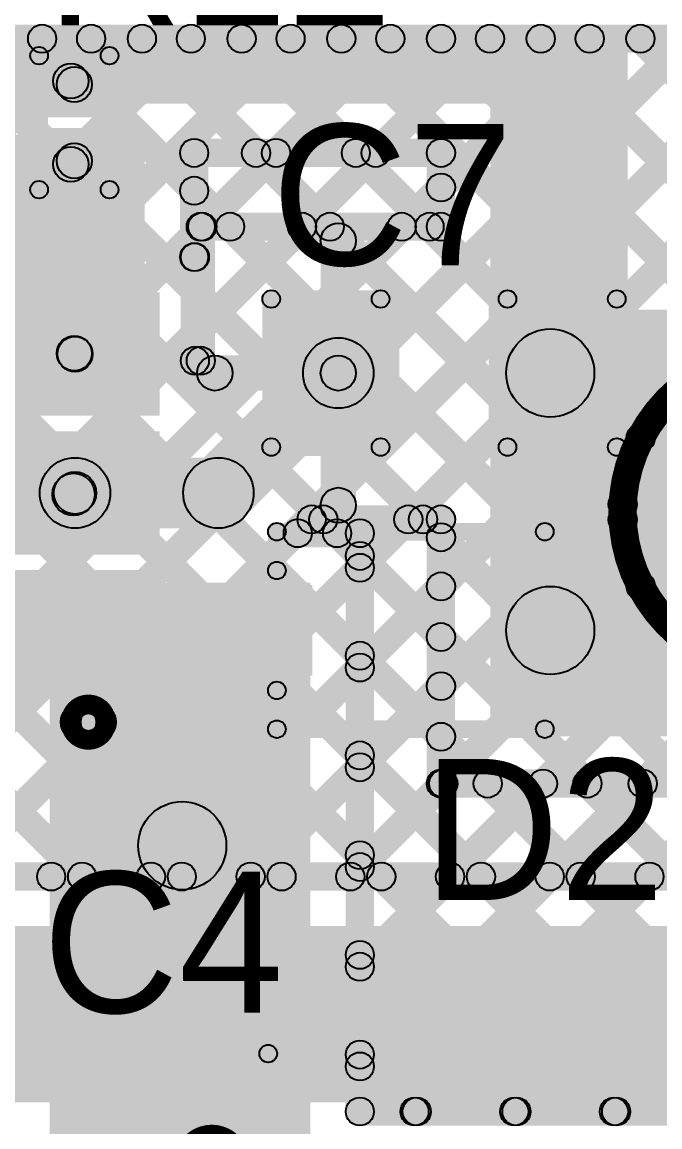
# Model space of a CAD drawing. Header units: millimetres. Extents: x 0.01 to 3.4, y 0.01 to 2.05.
# Drawn here: x 2.2372 to 2.4181, y 1.2826 to 1.5959 of the extents above; entities that cross this region are included whole.
import ezdxf

# ---------------------------------------------------------------- set-up
doc = ezdxf.new("R2010")
doc.units = ezdxf.units.MM
doc.header["$MEASUREMENT"] = 0
for name, color, linetype in [('BottomLayer', 5, 'Continuous'), ('TopLayer', 1, 'Continuous'), ('TopOverlay', 2, 'Continuous'), ('TopPaste', 8, 'Continuous'), ('TopSolder', 216, 'Continuous')]:
    doc.layers.add(name, color=color, linetype=linetype)

# ---------------------------------------------------------------- blocks, each defined once
blk = doc.blocks.new('SOT23_5_15')
at = {"layer": 'TopLayer'}
for points in [[(-0.02921, 0.05287), (-0.02921, 0.02587), (-0.06921, 0.02587), (-0.06921, 0.05287)], [(0.06921, 0.05287), (0.06921, 0.02587), (0.02921, 0.02587), (0.02921, 0.05287)], [(-0.02921, 0.0135), (-0.02921, -0.0135), (-0.06921, -0.0135), (-0.06921, 0.0135)], [(-0.02921, -0.02587), (-0.02921, -0.05287), (-0.06921, -0.05287), (-0.06921, -0.02587)], [(0.06921, -0.02587), (0.06921, -0.05287), (0.02921, -0.05287), (0.02921, -0.02587)]]:
    blk.add_hatch(color=1, dxfattribs=at).paths.add_polyline_path(points)
at = {"layer": 'TopOverlay'}
h = blk.add_hatch(color=2, dxfattribs=at)
edge = h.paths.add_edge_path()
edge.add_arc((-0.05581, 0.065), 0.005, 0, 360)
h = blk.add_hatch(color=2, dxfattribs=at)
edge = h.paths.add_edge_path()
edge.add_arc((-0.05019, 0.065), 0.005, 0, 360)
h = blk.add_hatch(color=2, dxfattribs=at)
edge = h.paths.add_edge_path()
edge.add_arc((-0.02756, 0.06102), 0.0025, 0, 360)
for points in [[(0.03346, 0.06352), (0.03346, 0.05852), (-0.02756, 0.05852), (-0.02756, 0.06352)], [(0.03329, 0.01437), (0.03829, 0.01437), (0.03829, -0.01319), (0.03329, -0.01319)], [(0.03246, -0.05752), (0.03246, -0.06252), (-0.02856, -0.06252), (-0.02856, -0.05752)]]:
    blk.add_hatch(color=2, dxfattribs=at).paths.add_polyline_path(points)
h = blk.add_hatch(color=2, dxfattribs=at)
edge = h.paths.add_edge_path()
edge.add_arc((0.03346, 0.06102), 0.0025, 0, 360)
h = blk.add_hatch(color=2, dxfattribs=at)
edge = h.paths.add_edge_path()
edge.add_arc((0.03579, 0.01437), 0.0025, 0, 360)
h = blk.add_hatch(color=2, dxfattribs=at)
edge = h.paths.add_edge_path()
edge.add_arc((0.03579, -0.01319), 0.0025, 0, 360)
h = blk.add_hatch(color=2, dxfattribs=at)
edge = h.paths.add_edge_path()
edge.add_arc((-0.02856, -0.06002), 0.0025, 0, 360)
h = blk.add_hatch(color=2, dxfattribs=at)
edge = h.paths.add_edge_path()
edge.add_arc((0.03246, -0.06002), 0.0025, 0, 360)
at = {"layer": 'TopPaste'}
for points in [[(-0.02921, 0.05287), (-0.02921, 0.02587), (-0.06921, 0.02587), (-0.06921, 0.05287)], [(0.06921, 0.05287), (0.06921, 0.02587), (0.02921, 0.02587), (0.02921, 0.05287)], [(-0.02921, 0.0135), (-0.02921, -0.0135), (-0.06921, -0.0135), (-0.06921, 0.0135)], [(-0.02921, -0.02587), (-0.02921, -0.05287), (-0.06921, -0.05287), (-0.06921, -0.02587)], [(0.06921, -0.02587), (0.06921, -0.05287), (0.02921, -0.05287), (0.02921, -0.02587)]]:
    blk.add_hatch(color=8, dxfattribs=at).paths.add_polyline_path(points)
at = {"layer": 'TopSolder'}
for points in [[(-0.02521, 0.05687), (-0.02521, 0.02187), (-0.07321, 0.02187), (-0.07321, 0.05687)], [(0.07321, 0.05687), (0.07321, 0.02187), (0.02521, 0.02187), (0.02521, 0.05687)], [(-0.02521, 0.0175), (-0.02521, -0.0175), (-0.07321, -0.0175), (-0.07321, 0.0175)], [(-0.02521, -0.02187), (-0.02521, -0.05687), (-0.07321, -0.05687), (-0.07321, -0.02187)], [(0.07321, -0.02187), (0.07321, -0.05687), (0.02521, -0.05687), (0.02521, -0.02187)]]:
    blk.add_hatch(color=216, dxfattribs=at).paths.add_polyline_path(points)
at = {"layer": 'TopOverlay', "const_width": 0.01}
blk.add_lwpolyline([(-0.05019, 0.065, 1), (-0.05581, 0.065, 1)], format="xyb", close=True, dxfattribs=at)
at = {"layer": 'TopOverlay'}
for centre, radius in [((-0.05581, 0.065), 0.005), ((-0.05019, 0.065), 0.005), ((-0.02756, 0.06102), 0.0025), ((0.03346, 0.06102), 0.0025), ((0.03579, 0.01437), 0.0025), ((0.03579, -0.01319), 0.0025), ((-0.02856, -0.06002), 0.0025), ((0.03246, -0.06002), 0.0025)]:
    blk.add_circle(centre, radius, dxfattribs=at)
blk = doc.blocks.new('R___0201_23')
at = {"layer": 'TopLayer'}
for points in [[(-0.01614, 0.00728), (-0.00551, 0.00728), (-0.00551, -0.00728), (-0.01614, -0.00728)], [(0.00551, 0.00728), (0.01614, 0.00728), (0.01614, -0.00728), (0.00551, -0.00728)]]:
    blk.add_hatch(color=1, dxfattribs=at).paths.add_polyline_path(points)
at = {"layer": 'TopOverlay'}
h = blk.add_hatch(color=2, dxfattribs=at)
edge = h.paths.add_edge_path()
edge.add_arc((-0.019, 0.01), 0.0025, 0, 360)
h = blk.add_hatch(color=2, dxfattribs=at)
edge = h.paths.add_edge_path()
edge.add_arc((-0.019, 0.01), 0.0025, 0, 360)
for points in [[(-0.0215, 0.01), (-0.0165, 0.01), (-0.0165, -0.01), (-0.0215, -0.01)], [(-0.019, 0.0075), (-0.019, 0.0125), (0.019, 0.0125), (0.019, 0.0075)], [(0.0165, 0.01), (0.0215, 0.01), (0.0215, -0.01), (0.0165, -0.01)], [(-0.019, -0.0125), (-0.019, -0.0075), (0.019, -0.0075), (0.019, -0.0125)]]:
    blk.add_hatch(color=2, dxfattribs=at).paths.add_polyline_path(points)
h = blk.add_hatch(color=2, dxfattribs=at)
edge = h.paths.add_edge_path()
edge.add_arc((0.019, 0.01), 0.0025, 0, 360)
h = blk.add_hatch(color=2, dxfattribs=at)
edge = h.paths.add_edge_path()
edge.add_arc((0.019, 0.01), 0.0025, 0, 360)
h = blk.add_hatch(color=2, dxfattribs=at)
edge = h.paths.add_edge_path()
edge.add_arc((-0.019, -0.01), 0.0025, 0, 360)
h = blk.add_hatch(color=2, dxfattribs=at)
edge = h.paths.add_edge_path()
edge.add_arc((-0.019, -0.01), 0.0025, 0, 360)
h = blk.add_hatch(color=2, dxfattribs=at)
edge = h.paths.add_edge_path()
edge.add_arc((0.019, -0.01), 0.0025, 0, 360)
h = blk.add_hatch(color=2, dxfattribs=at)
edge = h.paths.add_edge_path()
edge.add_arc((0.019, -0.01), 0.0025, 0, 360)
at = {"layer": 'TopPaste'}
for points in [[(-0.01614, 0.00728), (-0.00551, 0.00728), (-0.00551, -0.00728), (-0.01614, -0.00728)], [(0.00551, 0.00728), (0.01614, 0.00728), (0.01614, -0.00728), (0.00551, -0.00728)]]:
    blk.add_hatch(color=8, dxfattribs=at).paths.add_polyline_path(points)
at = {"layer": 'TopSolder'}
for points in [[(-0.02014, 0.01128), (-0.00151, 0.01128), (-0.00151, -0.01128), (-0.02014, -0.01128)], [(0.00151, 0.01128), (0.02014, 0.01128), (0.02014, -0.01128), (0.00151, -0.01128)]]:
    blk.add_hatch(color=216, dxfattribs=at).paths.add_polyline_path(points)
at = {"layer": 'TopOverlay'}
for centre in [(-0.019, 0.01), (-0.019, 0.01), (0.019, 0.01), (0.019, 0.01), (-0.019, -0.01), (-0.019, -0.01), (0.019, -0.01), (0.019, -0.01)]:
    blk.add_circle(centre, 0.0025, dxfattribs=at)
blk = doc.blocks.new('SPM5012T_100M_LR_27')
at = {"layer": 'TopLayer'}
for points in [[(-0.11417, 0.05512), (-0.05906, 0.05512), (-0.05906, -0.05512), (-0.11417, -0.05512)], [(0.05906, 0.05512), (0.11417, 0.05512), (0.11417, -0.05512), (0.05906, -0.05512)]]:
    blk.add_hatch(color=1, dxfattribs=at).paths.add_polyline_path(points)
at = {"layer": 'TopOverlay'}
h = blk.add_hatch(color=2, dxfattribs=at)
edge = h.paths.add_edge_path()
edge.add_arc((-0.108, 0.102), 0.0025, 0, 360)
h = blk.add_hatch(color=2, dxfattribs=at)
edge = h.paths.add_edge_path()
edge.add_arc((-0.108, 0.102), 0.0025, 0, 360)
for points in [[(0.108, 0.1045), (0.108, 0.0995), (-0.108, 0.0995), (-0.108, 0.1045)], [(-0.1105, 0.102), (-0.1055, 0.102), (-0.1055, 0.066), (-0.1105, 0.066)], [(0.1055, 0.102), (0.1105, 0.102), (0.1105, 0.066), (0.1055, 0.066)], [(-0.1105, -0.065), (-0.1055, -0.065), (-0.1055, -0.102), (-0.1105, -0.102)], [(0.1055, -0.065), (0.1105, -0.065), (0.1105, -0.102), (0.1055, -0.102)], [(0.108, -0.0995), (0.108, -0.1045), (-0.108, -0.1045), (-0.108, -0.0995)]]:
    blk.add_hatch(color=2, dxfattribs=at).paths.add_polyline_path(points)
h = blk.add_hatch(color=2, dxfattribs=at)
edge = h.paths.add_edge_path()
edge.add_arc((0.108, 0.102), 0.0025, 0, 360)
h = blk.add_hatch(color=2, dxfattribs=at)
edge = h.paths.add_edge_path()
edge.add_arc((0.108, 0.102), 0.0025, 0, 360)
h = blk.add_hatch(color=2, dxfattribs=at)
edge = h.paths.add_edge_path()
edge.add_arc((-0.108, 0.066), 0.0025, 0, 360)
h = blk.add_hatch(color=2, dxfattribs=at)
edge = h.paths.add_edge_path()
edge.add_arc((0.108, 0.066), 0.0025, 0, 360)
h = blk.add_hatch(color=2, dxfattribs=at)
edge = h.paths.add_edge_path()
edge.add_arc((-0.108, -0.065), 0.0025, 0, 360)
h = blk.add_hatch(color=2, dxfattribs=at)
edge = h.paths.add_edge_path()
edge.add_arc((0.108, -0.065), 0.0025, 0, 360)
h = blk.add_hatch(color=2, dxfattribs=at)
edge = h.paths.add_edge_path()
edge.add_arc((-0.09783, -0.071), 0.005, 0, 360)
h = blk.add_hatch(color=2, dxfattribs=at)
edge = h.paths.add_edge_path()
edge.add_arc((-0.08617, -0.071), 0.005, 0, 360)
h = blk.add_hatch(color=2, dxfattribs=at)
edge = h.paths.add_edge_path()
edge.add_arc((-0.108, -0.102), 0.0025, 0, 360)
h = blk.add_hatch(color=2, dxfattribs=at)
edge = h.paths.add_edge_path()
edge.add_arc((-0.108, -0.102), 0.0025, 0, 360)
h = blk.add_hatch(color=2, dxfattribs=at)
edge = h.paths.add_edge_path()
edge.add_arc((0.108, -0.102), 0.0025, 0, 360)
h = blk.add_hatch(color=2, dxfattribs=at)
edge = h.paths.add_edge_path()
edge.add_arc((0.108, -0.102), 0.0025, 0, 360)
at = {"layer": 'TopPaste'}
for points in [[(-0.11417, 0.05512), (-0.05906, 0.05512), (-0.05906, -0.05512), (-0.11417, -0.05512)], [(0.05906, 0.05512), (0.11417, 0.05512), (0.11417, -0.05512), (0.05906, -0.05512)]]:
    blk.add_hatch(color=8, dxfattribs=at).paths.add_polyline_path(points)
at = {"layer": 'TopSolder'}
for points in [[(-0.11817, 0.05912), (-0.05506, 0.05912), (-0.05506, -0.05912), (-0.11817, -0.05912)], [(0.05506, 0.05912), (0.11817, 0.05912), (0.11817, -0.05912), (0.05506, -0.05912)]]:
    blk.add_hatch(color=216, dxfattribs=at).paths.add_polyline_path(points)
at = {"layer": 'TopOverlay', "const_width": 0.01}
blk.add_lwpolyline([(-0.08617, -0.071, 1), (-0.09783, -0.071, 1)], format="xyb", close=True, dxfattribs=at)
at = {"layer": 'TopOverlay'}
for centre, radius in [((-0.108, 0.102), 0.0025), ((-0.108, 0.102), 0.0025), ((0.108, 0.102), 0.0025), ((0.108, 0.102), 0.0025), ((-0.108, 0.066), 0.0025), ((0.108, 0.066), 0.0025), ((-0.108, -0.065), 0.0025), ((0.108, -0.065), 0.0025), ((-0.09783, -0.071), 0.005), ((-0.08617, -0.071), 0.005), ((-0.108, -0.102), 0.0025), ((-0.108, -0.102), 0.0025), ((0.108, -0.102), 0.0025), ((0.108, -0.102), 0.0025)]:
    blk.add_circle(centre, radius, dxfattribs=at)
blk = doc.blocks.new('SDM2U20SD3_7_29')
at = {"layer": 'TopLayer'}
for points in [[(-0.02992, -0.00886), (-0.05315, -0.00886), (-0.05315, 0.00886), (-0.02992, 0.00886)], [(0.05315, -0.00886), (0.02992, -0.00886), (0.02992, 0.00886), (0.05315, 0.00886)]]:
    blk.add_hatch(color=1, dxfattribs=at).paths.add_polyline_path(points)
at = {"layer": 'TopOverlay'}
h = blk.add_hatch(color=2, dxfattribs=at)
edge = h.paths.add_edge_path()
edge.add_arc((-0.036, 0.028), 0.0025, 0, 360)
h = blk.add_hatch(color=2, dxfattribs=at)
edge = h.paths.add_edge_path()
edge.add_arc((-0.036, 0.028), 0.0025, 0, 360)
for points in [[(-0.036, 0.0255), (-0.036, 0.0305), (0.04, 0.0305), (0.04, 0.0255)], [(0.03998, 0.012), (0.07998, 0.012), (0.07998, 0.03), (0.03998, 0.03)], [(-0.0335, 0.017), (-0.0385, 0.017), (-0.0385, 0.028), (-0.0335, 0.028)], [(0.05598, -0.013), (0.07998, -0.013), (0.07998, 0.013), (0.05598, 0.013)], [(0.03998, -0.03), (0.07998, -0.03), (0.07998, -0.012), (0.03998, -0.012)], [(-0.0335, -0.028), (-0.0385, -0.028), (-0.0385, -0.017), (-0.0335, -0.017)], [(-0.036, -0.0305), (-0.036, -0.0255), (0.04, -0.0255), (0.04, -0.0305)]]:
    blk.add_hatch(color=2, dxfattribs=at).paths.add_polyline_path(points)
h = blk.add_hatch(color=2, dxfattribs=at)
edge = h.paths.add_edge_path()
edge.add_arc((0.04, 0.028), 0.0025, 0, 360)
h = blk.add_hatch(color=2, dxfattribs=at)
edge = h.paths.add_edge_path()
edge.add_arc((-0.036, 0.017), 0.0025, 0, 360)
h = blk.add_hatch(color=2, dxfattribs=at)
edge = h.paths.add_edge_path()
edge.add_arc((-0.036, -0.017), 0.0025, 0, 360)
h = blk.add_hatch(color=2, dxfattribs=at)
edge = h.paths.add_edge_path()
edge.add_arc((-0.036, -0.028), 0.0025, 0, 360)
h = blk.add_hatch(color=2, dxfattribs=at)
edge = h.paths.add_edge_path()
edge.add_arc((-0.036, -0.028), 0.0025, 0, 360)
h = blk.add_hatch(color=2, dxfattribs=at)
edge = h.paths.add_edge_path()
edge.add_arc((0.04, -0.028), 0.0025, 0, 360)
at = {"layer": 'TopPaste'}
for points in [[(-0.02992, -0.00886), (-0.05315, -0.00886), (-0.05315, 0.00886), (-0.02992, 0.00886)], [(0.05315, -0.00886), (0.02992, -0.00886), (0.02992, 0.00886), (0.05315, 0.00886)]]:
    blk.add_hatch(color=8, dxfattribs=at).paths.add_polyline_path(points)
at = {"layer": 'TopSolder'}
for points in [[(-0.02592, -0.01286), (-0.05715, -0.01286), (-0.05715, 0.01286), (-0.02592, 0.01286)], [(0.05715, -0.01286), (0.02592, -0.01286), (0.02592, 0.01286), (0.05715, 0.01286)]]:
    blk.add_hatch(color=216, dxfattribs=at).paths.add_polyline_path(points)
at = {"layer": 'TopOverlay'}
for centre in [(-0.036, 0.028), (-0.036, 0.028), (0.04, 0.028), (-0.036, 0.017), (-0.036, -0.017), (-0.036, -0.028), (-0.036, -0.028), (0.04, -0.028)]:
    blk.add_circle(centre, 0.0025, dxfattribs=at)
blk = doc.blocks.new('C__0603_32')
at = {"layer": 'TopLayer'}
for points in [[(-0.015, 0.0175), (-0.015, -0.0175), (-0.045, -0.0175), (-0.045, 0.0175)], [(0.045, 0.0175), (0.045, -0.0175), (0.015, -0.0175), (0.015, 0.0175)]]:
    blk.add_hatch(color=1, dxfattribs=at).paths.add_polyline_path(points)
at = {"layer": 'TopOverlay'}
h = blk.add_hatch(color=2, dxfattribs=at)
edge = h.paths.add_edge_path()
edge.add_arc((-0.049, 0.021), 0.0025, 0, 360)
h = blk.add_hatch(color=2, dxfattribs=at)
edge = h.paths.add_edge_path()
edge.add_arc((-0.049, 0.021), 0.0025, 0, 360)
for points in [[(-0.018, 0.0235), (-0.018, 0.0185), (-0.049, 0.0185), (-0.049, 0.0235)], [(0.049, 0.0235), (0.049, 0.0185), (0.018, 0.0185), (0.018, 0.0235)], [(-0.0515, 0.021), (-0.0465, 0.021), (-0.0465, -0.021), (-0.0515, -0.021)], [(0.0465, 0.021), (0.0515, 0.021), (0.0515, -0.021), (0.0465, -0.021)], [(-0.018, -0.0185), (-0.018, -0.0235), (-0.049, -0.0235), (-0.049, -0.0185)], [(0.049, -0.0185), (0.049, -0.0235), (0.018, -0.0235), (0.018, -0.0185)]]:
    blk.add_hatch(color=2, dxfattribs=at).paths.add_polyline_path(points)
h = blk.add_hatch(color=2, dxfattribs=at)
edge = h.paths.add_edge_path()
edge.add_arc((-0.018, 0.021), 0.0025, 0, 360)
h = blk.add_hatch(color=2, dxfattribs=at)
edge = h.paths.add_edge_path()
edge.add_arc((0.018, 0.021), 0.0025, 0, 360)
h = blk.add_hatch(color=2, dxfattribs=at)
edge = h.paths.add_edge_path()
edge.add_arc((0.049, 0.021), 0.0025, 0, 360)
h = blk.add_hatch(color=2, dxfattribs=at)
edge = h.paths.add_edge_path()
edge.add_arc((0.049, 0.021), 0.0025, 0, 360)
h = blk.add_hatch(color=2, dxfattribs=at)
edge = h.paths.add_edge_path()
edge.add_arc((-0.049, -0.021), 0.0025, 0, 360)
h = blk.add_hatch(color=2, dxfattribs=at)
edge = h.paths.add_edge_path()
edge.add_arc((-0.049, -0.021), 0.0025, 0, 360)
h = blk.add_hatch(color=2, dxfattribs=at)
edge = h.paths.add_edge_path()
edge.add_arc((-0.018, -0.021), 0.0025, 0, 360)
h = blk.add_hatch(color=2, dxfattribs=at)
edge = h.paths.add_edge_path()
edge.add_arc((0.018, -0.021), 0.0025, 0, 360)
h = blk.add_hatch(color=2, dxfattribs=at)
edge = h.paths.add_edge_path()
edge.add_arc((0.049, -0.021), 0.0025, 0, 360)
h = blk.add_hatch(color=2, dxfattribs=at)
edge = h.paths.add_edge_path()
edge.add_arc((0.049, -0.021), 0.0025, 0, 360)
at = {"layer": 'TopPaste'}
for points in [[(-0.015, 0.0175), (-0.015, -0.0175), (-0.045, -0.0175), (-0.045, 0.0175)], [(0.045, 0.0175), (0.045, -0.0175), (0.015, -0.0175), (0.015, 0.0175)]]:
    blk.add_hatch(color=8, dxfattribs=at).paths.add_polyline_path(points)
at = {"layer": 'TopSolder'}
for points in [[(-0.01264, 0.01986), (-0.01264, -0.01986), (-0.04736, -0.01986), (-0.04736, 0.01986)], [(0.04736, 0.01986), (0.04736, -0.01986), (0.01264, -0.01986), (0.01264, 0.01986)]]:
    blk.add_hatch(color=216, dxfattribs=at).paths.add_polyline_path(points)
at = {"layer": 'TopOverlay'}
for centre in [(-0.049, 0.021), (-0.049, 0.021), (-0.018, 0.021), (0.018, 0.021), (0.049, 0.021), (0.049, 0.021), (-0.049, -0.021), (-0.049, -0.021), (-0.018, -0.021), (0.018, -0.021), (0.049, -0.021), (0.049, -0.021)]:
    blk.add_circle(centre, 0.0025, dxfattribs=at)

msp = doc.modelspace()

# ---------------------------------------------------------------- hatches: boundary and pattern name
at = {"layer": 'BottomLayer'}
for points in [[(2.141, 1.58724), (2.141, 1.59524), (2.4686, 1.59524), (2.4686, 1.58724)], [(2.14383, 1.33122), (2.13817, 1.33687), (2.39537, 1.59407), (2.40103, 1.58841)], [(2.14383, 1.44435), (2.13817, 1.45001), (2.28223, 1.59407), (2.28789, 1.58841)], [(2.14383, 1.47264), (2.13817, 1.47829), (2.25395, 1.59407), (2.2596, 1.58841)], [(2.14383, 1.38778), (2.13817, 1.39344), (2.3388, 1.59407), (2.34446, 1.58841)], [(2.14383, 1.41607), (2.13817, 1.42173), (2.31052, 1.59407), (2.31617, 1.58841)], [(2.14383, 1.3595), (2.13817, 1.36516), (2.36709, 1.59407), (2.37274, 1.58841)], [(2.1552, 1.58841), (2.16086, 1.59407), (2.39847, 1.35646), (2.39281, 1.3508)], [(2.18574, 1.34485), (2.18009, 1.3505), (2.42365, 1.59407), (2.42931, 1.58841)], [(2.18349, 1.58841), (2.18914, 1.59407), (2.42675, 1.35646), (2.4211, 1.3508)], [(2.21177, 1.58841), (2.21743, 1.59407), (2.45504, 1.35646), (2.44938, 1.3508)], [(2.21999, 1.3508), (2.21433, 1.35646), (2.45194, 1.59407), (2.45759, 1.58841)], [(2.24005, 1.58841), (2.24571, 1.59407), (2.48332, 1.35646), (2.47766, 1.3508)], [(2.26834, 1.58841), (2.274, 1.59407), (2.41038, 1.45768), (2.40473, 1.45203)], [(2.29662, 1.58841), (2.30228, 1.59407), (2.41549, 1.48086), (2.40983, 1.47521)], [(2.32491, 1.58841), (2.33056, 1.59407), (2.42846, 1.49617), (2.4228, 1.49052)], [(2.35319, 1.58841), (2.35885, 1.59407), (2.44823, 1.50469), (2.44258, 1.49903)], [(2.38148, 1.58841), (2.38713, 1.59407), (2.48237, 1.49883), (2.47672, 1.49317)], [(2.40976, 1.58841), (2.41542, 1.59407), (2.51066, 1.49883), (2.505, 1.49317)], [(2.24827, 1.3508), (2.24261, 1.35646), (2.473, 1.58685), (2.47866, 1.58119)], [(2.13817, 1.57716), (2.14383, 1.58282), (2.37018, 1.35646), (2.36453, 1.3508)], [(2.27655, 1.3508), (2.2709, 1.35646), (2.48714, 1.5727), (2.4928, 1.56705)], [(2.13817, 1.54887), (2.14383, 1.55453), (2.3419, 1.35646), (2.33624, 1.3508)], [(2.13817, 1.52059), (2.14383, 1.52625), (2.31361, 1.35646), (2.30796, 1.3508)], [(2.13817, 1.49231), (2.14383, 1.49796), (2.28533, 1.35646), (2.27967, 1.3508)], [(2.13817, 1.46402), (2.14383, 1.46968), (2.25705, 1.35646), (2.25139, 1.3508)], [(2.30484, 1.3508), (2.29918, 1.35646), (2.40473, 1.46201), (2.41039, 1.45635)], [(2.33312, 1.3508), (2.32747, 1.35646), (2.40982, 1.43881), (2.41548, 1.43316)], [(2.36141, 1.3508), (2.35575, 1.35646), (2.42279, 1.4235), (2.42844, 1.41784)], [(2.41798, 1.3508), (2.41232, 1.35646), (2.47669, 1.42083), (2.48234, 1.41517)], [(2.38969, 1.3508), (2.38403, 1.35646), (2.44255, 1.41498), (2.44821, 1.40932)], [(2.20363, 1.34963), (2.20363, 1.35763), (2.55129, 1.35763), (2.55129, 1.34963)], [(2.20363, 1.28963), (2.20363, 1.33963), (2.55129, 1.33963), (2.55129, 1.28963)]]:
    msp.add_hatch(color=5, dxfattribs=at).paths.add_polyline_path(points)
h = msp.add_hatch(color=5, dxfattribs=at)
edge = h.paths.add_edge_path()
edge.add_arc((2.24288, 1.59124), 0.004, 0, 360)
h = msp.add_hatch(color=5, dxfattribs=at)
edge = h.paths.add_edge_path()
edge.add_arc((2.25678, 1.59124), 0.004, 0, 360)
h = msp.add_hatch(color=5, dxfattribs=at)
edge = h.paths.add_edge_path()
edge.add_arc((2.27117, 1.59124), 0.004, 0, 360)
h = msp.add_hatch(color=5, dxfattribs=at)
edge = h.paths.add_edge_path()
edge.add_arc((2.28506, 1.59124), 0.004, 0, 360)
h = msp.add_hatch(color=5, dxfattribs=at)
edge = h.paths.add_edge_path()
edge.add_arc((2.29945, 1.59124), 0.004, 0, 360)
h = msp.add_hatch(color=5, dxfattribs=at)
edge = h.paths.add_edge_path()
edge.add_arc((2.31334, 1.59124), 0.004, 0, 360)
h = msp.add_hatch(color=5, dxfattribs=at)
edge = h.paths.add_edge_path()
edge.add_arc((2.32774, 1.59124), 0.004, 0, 360)
h = msp.add_hatch(color=5, dxfattribs=at)
edge = h.paths.add_edge_path()
edge.add_arc((2.34163, 1.59124), 0.004, 0, 360)
h = msp.add_hatch(color=5, dxfattribs=at)
edge = h.paths.add_edge_path()
edge.add_arc((2.35602, 1.59124), 0.004, 0, 360)
h = msp.add_hatch(color=5, dxfattribs=at)
edge = h.paths.add_edge_path()
edge.add_arc((2.36991, 1.59124), 0.004, 0, 360)
h = msp.add_hatch(color=5, dxfattribs=at)
edge = h.paths.add_edge_path()
edge.add_arc((2.3843, 1.59124), 0.004, 0, 360)
h = msp.add_hatch(color=5, dxfattribs=at)
edge = h.paths.add_edge_path()
edge.add_arc((2.3982, 1.59124), 0.004, 0, 360)
h = msp.add_hatch(color=5, dxfattribs=at)
edge = h.paths.add_edge_path()
edge.add_arc((2.41259, 1.59124), 0.004, 0, 360)
h = msp.add_hatch(color=5, dxfattribs=at)
edge = h.paths.add_edge_path()
edge.add_arc((2.41266, 1.47803), 0.004, 0, 360)
h = msp.add_hatch(color=5, dxfattribs=at)
edge = h.paths.add_edge_path()
edge.add_arc((2.40756, 1.45918), 0.004, 0, 360)
h = msp.add_hatch(color=5, dxfattribs=at)
edge = h.paths.add_edge_path()
edge.add_arc((2.40756, 1.45485), 0.004, 0, 360)
h = msp.add_hatch(color=5, dxfattribs=at)
edge = h.paths.add_edge_path()
edge.add_arc((2.41265, 1.43599), 0.004, 0, 360)
h = msp.add_hatch(color=5, dxfattribs=at)
edge = h.paths.add_edge_path()
edge.add_arc((2.24544, 1.35363), 0.004, 0, 360)
h = msp.add_hatch(color=5, dxfattribs=at)
edge = h.paths.add_edge_path()
edge.add_arc((2.25422, 1.35363), 0.004, 0, 360)
h = msp.add_hatch(color=5, dxfattribs=at)
edge = h.paths.add_edge_path()
edge.add_arc((2.27373, 1.35363), 0.004, 0, 360)
h = msp.add_hatch(color=5, dxfattribs=at)
edge = h.paths.add_edge_path()
edge.add_arc((2.2825, 1.35363), 0.004, 0, 360)
h = msp.add_hatch(color=5, dxfattribs=at)
edge = h.paths.add_edge_path()
edge.add_arc((2.30201, 1.35363), 0.004, 0, 360)
h = msp.add_hatch(color=5, dxfattribs=at)
edge = h.paths.add_edge_path()
edge.add_arc((2.31079, 1.35363), 0.004, 0, 360)
h = msp.add_hatch(color=5, dxfattribs=at)
edge = h.paths.add_edge_path()
edge.add_arc((2.33029, 1.35363), 0.004, 0, 360)
h = msp.add_hatch(color=5, dxfattribs=at)
edge = h.paths.add_edge_path()
edge.add_arc((2.33907, 1.35363), 0.004, 0, 360)
h = msp.add_hatch(color=5, dxfattribs=at)
edge = h.paths.add_edge_path()
edge.add_arc((2.35858, 1.35363), 0.004, 0, 360)
h = msp.add_hatch(color=5, dxfattribs=at)
edge = h.paths.add_edge_path()
edge.add_arc((2.36735, 1.35363), 0.004, 0, 360)
h = msp.add_hatch(color=5, dxfattribs=at)
edge = h.paths.add_edge_path()
edge.add_arc((2.38686, 1.35363), 0.004, 0, 360)
h = msp.add_hatch(color=5, dxfattribs=at)
edge = h.paths.add_edge_path()
edge.add_arc((2.39564, 1.35363), 0.004, 0, 360)
h = msp.add_hatch(color=5, dxfattribs=at)
edge = h.paths.add_edge_path()
edge.add_arc((2.41515, 1.35363), 0.004, 0, 360)
at = {"layer": 'TopLayer'}
for points in [[(2.409, 1.58884), (2.14902, 1.58884), (2.14902, 1.57284), (2.409, 1.57284)], [(2.24748, 1.57569), (2.25455, 1.58277), (2.25554, 1.58178), (2.24846, 1.57471)], [(2.37, 1.394), (2.409, 1.394), (2.409, 1.581), (2.37, 1.581)], [(2.097, 1.548), (2.26, 1.548), (2.26, 1.564), (2.097, 1.564)], [(2.231, 1.488), (2.272, 1.488), (2.272, 1.564), (2.231, 1.564)], [(2.29113, 1.53509), (2.28548, 1.54075), (2.3064, 1.56167), (2.31205, 1.55601)], [(2.286, 1.55484), (2.286, 1.56284), (2.356, 1.56284), (2.356, 1.55484)], [(2.30074, 1.55601), (2.3064, 1.56167), (2.32732, 1.54075), (2.32166, 1.53509)], [(2.31942, 1.53509), (2.31376, 1.54075), (2.33468, 1.56167), (2.34034, 1.55601)], [(2.32903, 1.55601), (2.33468, 1.56167), (2.3556, 1.54075), (2.34995, 1.53509)], [(2.25455, 1.55207), (2.24748, 1.55914), (2.24846, 1.56013), (2.25554, 1.55306)], [(2.29, 1.52929), (2.282, 1.52929), (2.282, 1.55884), (2.29, 1.55884)], [(2.36, 1.53792), (2.352, 1.53792), (2.352, 1.55884), (2.36, 1.55884)], [(2.28317, 1.5453), (2.28883, 1.55095), (2.29903, 1.54075), (2.29338, 1.53509)], [(2.3477, 1.53509), (2.34205, 1.54075), (2.35317, 1.55187), (2.35883, 1.54622)], [(2.28788, 1.53392), (2.28788, 1.54192), (2.356, 1.54192), (2.356, 1.53392)], [(2.29188, 1.49992), (2.28388, 1.49992), (2.28388, 1.53792), (2.29188, 1.53792)], [(2.33188, 1.49642), (2.32188, 1.49642), (2.32188, 1.53392), (2.33188, 1.53392)], [(2.29021, 1.49992), (2.28221, 1.49992), (2.28221, 1.52929), (2.29021, 1.52929)], [(2.37057, 1.51442), (2.37057, 1.394), (2.49257, 1.394), (2.49257, 1.51442)], [(2.24846, 1.49847), (2.25554, 1.50554), (2.25575, 1.50532), (2.24868, 1.49825)], [(2.29995, 1.45535), (2.28581, 1.46949), (2.31981, 1.50349), (2.33395, 1.48935)], [(2.29188, 1.49142), (2.29188, 1.50142), (2.32688, 1.50142), (2.32688, 1.49142)], [(2.33188, 1.45892), (2.32188, 1.45892), (2.32188, 1.49642), (2.33188, 1.49642)], [(2.3995, 1.42342), (2.3745, 1.42342), (2.3745, 1.49642), (2.3995, 1.49642)], [(2.25221, 1.45242), (2.25221, 1.47242), (2.29288, 1.47242), (2.29288, 1.45242)], [(2.217, 1.456), (2.217, 1.468), (2.25179, 1.468), (2.25179, 1.456)], [(2.25604, 1.45776), (2.24755, 1.46624), (2.24797, 1.46666), (2.25646, 1.45818)], [(2.31823, 1.44817), (2.31257, 1.45383), (2.31649, 1.45775), (2.32215, 1.45209)], [(2.31932, 1.45092), (2.31932, 1.45892), (2.356, 1.45892), (2.356, 1.45092)], [(2.31981, 1.45209), (2.32547, 1.45775), (2.32938, 1.45383), (2.32373, 1.44817)], [(2.33583, 1.43836), (2.33017, 1.44402), (2.3439, 1.45775), (2.34956, 1.45209)], [(2.34809, 1.45209), (2.35375, 1.45775), (2.35883, 1.45267), (2.35317, 1.44701)], [(2.3154, 1.447), (2.3154, 1.455), (2.333, 1.455), (2.333, 1.447)], [(2.32373, 1.44817), (2.32938, 1.45383), (2.33583, 1.44738), (2.33017, 1.44173)], [(2.36, 1.38), (2.352, 1.38), (2.352, 1.45492), (2.36, 1.45492)], [(2.337, 1.287), (2.329, 1.287), (2.329, 1.451), (2.337, 1.451)], [(2.33017, 1.44173), (2.33583, 1.44738), (2.35883, 1.42438), (2.35317, 1.41873)], [(2.33583, 1.41008), (2.33017, 1.41574), (2.35317, 1.43874), (2.35883, 1.43308)], [(2.245, 1.146), (2.319, 1.146), (2.319, 1.437), (2.245, 1.437)], [(2.33017, 1.41344), (2.33583, 1.4191), (2.35883, 1.3961), (2.35317, 1.39044)], [(2.33583, 1.38179), (2.33017, 1.38745), (2.35317, 1.41045), (2.35883, 1.40479)], [(2.33017, 1.38516), (2.33583, 1.39082), (2.43682, 1.28983), (2.43116, 1.28417)], [(2.33583, 1.32523), (2.33017, 1.33088), (2.38212, 1.38283), (2.38777, 1.37717)], [(2.33583, 1.29694), (2.33017, 1.3026), (2.4104, 1.38283), (2.41606, 1.37717)], [(2.33583, 1.35351), (2.33017, 1.35917), (2.35383, 1.38283), (2.35949, 1.37717)], [(2.35134, 1.28417), (2.34569, 1.28983), (2.43869, 1.38283), (2.44434, 1.37717)], [(2.35657, 1.376), (2.35657, 1.384), (2.423, 1.384), (2.423, 1.376)], [(2.35657, 1.376), (2.35657, 1.384), (2.423, 1.384), (2.423, 1.376)], [(2.36644, 1.37717), (2.3721, 1.38283), (2.4651, 1.28983), (2.45944, 1.28417)], [(2.37963, 1.28417), (2.37397, 1.28983), (2.46697, 1.38283), (2.47263, 1.37717)], [(2.39473, 1.37717), (2.40038, 1.38283), (2.56383, 1.21938), (2.55817, 1.21373)], [(2.40791, 1.28417), (2.40225, 1.28983), (2.49525, 1.38283), (2.50091, 1.37717)], [(2.29511, 1.20042), (2.27011, 1.20042), (2.27011, 1.36239), (2.29511, 1.36239)], [(2.33017, 1.35687), (2.33583, 1.36253), (2.40853, 1.28983), (2.40287, 1.28417)], [(2.33017, 1.32859), (2.33583, 1.33425), (2.38025, 1.28983), (2.37459, 1.28417)], [(2.33017, 1.30031), (2.33583, 1.30596), (2.35196, 1.28983), (2.34631, 1.28417)], [(2.333, 1.283), (2.333, 1.291), (2.471, 1.291), (2.471, 1.283)]]:
    msp.add_hatch(color=1, dxfattribs=at).paths.add_polyline_path(points)
h = msp.add_hatch(color=1, dxfattribs=at)
edge = h.paths.add_edge_path()
edge.add_arc((2.25102, 1.57923), 0.005, 0, 360)
h = msp.add_hatch(color=1, dxfattribs=at)
edge = h.paths.add_edge_path()
edge.add_arc((2.252, 1.57825), 0.005, 0, 360)
h = msp.add_hatch(color=1, dxfattribs=at)
edge = h.paths.add_edge_path()
edge.add_arc((2.25102, 1.55561), 0.005, 0, 360)
h = msp.add_hatch(color=1, dxfattribs=at)
edge = h.paths.add_edge_path()
edge.add_arc((2.252, 1.55659), 0.005, 0, 360)
h = msp.add_hatch(color=1, dxfattribs=at)
edge = h.paths.add_edge_path()
edge.add_arc((2.286, 1.55884), 0.004, 0, 360)
h = msp.add_hatch(color=1, dxfattribs=at)
edge = h.paths.add_edge_path()
edge.add_arc((2.286, 1.55884), 0.004, 0, 360)
h = msp.add_hatch(color=1, dxfattribs=at)
edge = h.paths.add_edge_path()
edge.add_arc((2.30357, 1.55884), 0.004, 0, 360)
h = msp.add_hatch(color=1, dxfattribs=at)
edge = h.paths.add_edge_path()
edge.add_arc((2.30923, 1.55884), 0.004, 0, 360)
h = msp.add_hatch(color=1, dxfattribs=at)
edge = h.paths.add_edge_path()
edge.add_arc((2.33186, 1.55884), 0.004, 0, 360)
h = msp.add_hatch(color=1, dxfattribs=at)
edge = h.paths.add_edge_path()
edge.add_arc((2.33751, 1.55884), 0.004, 0, 360)
h = msp.add_hatch(color=1, dxfattribs=at)
edge = h.paths.add_edge_path()
edge.add_arc((2.356, 1.55884), 0.004, 0, 360)
h = msp.add_hatch(color=1, dxfattribs=at)
edge = h.paths.add_edge_path()
edge.add_arc((2.356, 1.55884), 0.004, 0, 360)
h = msp.add_hatch(color=1, dxfattribs=at)
edge = h.paths.add_edge_path()
edge.add_arc((2.286, 1.54812), 0.004, 0, 360)
h = msp.add_hatch(color=1, dxfattribs=at)
edge = h.paths.add_edge_path()
edge.add_arc((2.356, 1.54904), 0.004, 0, 360)
h = msp.add_hatch(color=1, dxfattribs=at)
edge = h.paths.add_edge_path()
edge.add_arc((2.28788, 1.53792), 0.004, 0, 360)
h = msp.add_hatch(color=1, dxfattribs=at)
edge = h.paths.add_edge_path()
edge.add_arc((2.28788, 1.53792), 0.004, 0, 360)
h = msp.add_hatch(color=1, dxfattribs=at)
edge = h.paths.add_edge_path()
edge.add_arc((2.28831, 1.53792), 0.004, 0, 360)
h = msp.add_hatch(color=1, dxfattribs=at)
edge = h.paths.add_edge_path()
edge.add_arc((2.29621, 1.53792), 0.004, 0, 360)
h = msp.add_hatch(color=1, dxfattribs=at)
edge = h.paths.add_edge_path()
edge.add_arc((2.31659, 1.53792), 0.004, 0, 360)
h = msp.add_hatch(color=1, dxfattribs=at)
edge = h.paths.add_edge_path()
edge.add_arc((2.32449, 1.53792), 0.004, 0, 360)
h = msp.add_hatch(color=1, dxfattribs=at)
edge = h.paths.add_edge_path()
edge.add_arc((2.34487, 1.53792), 0.004, 0, 360)
h = msp.add_hatch(color=1, dxfattribs=at)
edge = h.paths.add_edge_path()
edge.add_arc((2.35277, 1.53792), 0.004, 0, 360)
h = msp.add_hatch(color=1, dxfattribs=at)
edge = h.paths.add_edge_path()
edge.add_arc((2.356, 1.53792), 0.004, 0, 360)
h = msp.add_hatch(color=1, dxfattribs=at)
edge = h.paths.add_edge_path()
edge.add_arc((2.356, 1.53792), 0.004, 0, 360)
h = msp.add_hatch(color=1, dxfattribs=at)
edge = h.paths.add_edge_path()
edge.add_arc((2.32688, 1.53392), 0.005, 0, 360)
h = msp.add_hatch(color=1, dxfattribs=at)
edge = h.paths.add_edge_path()
edge.add_arc((2.286, 1.52929), 0.004, 0, 360)
h = msp.add_hatch(color=1, dxfattribs=at)
edge = h.paths.add_edge_path()
edge.add_arc((2.28621, 1.52929), 0.004, 0, 360)
h = msp.add_hatch(color=1, dxfattribs=at)
edge = h.paths.add_edge_path()
edge.add_arc((2.387, 1.49642), 0.0125, 0, 360)
h = msp.add_hatch(color=1, dxfattribs=at)
edge = h.paths.add_edge_path()
edge.add_arc((2.252, 1.502), 0.005, 0, 360)
h = msp.add_hatch(color=1, dxfattribs=at)
edge = h.paths.add_edge_path()
edge.add_arc((2.25221, 1.50179), 0.005, 0, 360)
h = msp.add_hatch(color=1, dxfattribs=at)
edge = h.paths.add_edge_path()
edge.add_arc((2.28621, 1.49992), 0.004, 0, 360)
h = msp.add_hatch(color=1, dxfattribs=at)
edge = h.paths.add_edge_path()
edge.add_arc((2.28788, 1.49992), 0.004, 0, 360)
h = msp.add_hatch(color=1, dxfattribs=at)
edge = h.paths.add_edge_path()
edge.add_arc((2.32688, 1.49642), 0.01, 0, 360)
h = msp.add_hatch(color=1, dxfattribs=at)
edge = h.paths.add_edge_path()
edge.add_arc((2.29188, 1.49642), 0.005, 0, 360)
h = msp.add_hatch(color=1, dxfattribs=at)
edge = h.paths.add_edge_path()
edge.add_arc((2.32688, 1.49642), 0.005, 0, 360)
h = msp.add_hatch(color=1, dxfattribs=at)
edge = h.paths.add_edge_path()
edge.add_arc((2.32688, 1.49642), 0.005, 0, 360)
h = msp.add_hatch(color=1, dxfattribs=at)
edge = h.paths.add_edge_path()
edge.add_arc((2.32688, 1.49642), 0.005, 0, 360)
h = msp.add_hatch(color=1, dxfattribs=at)
edge = h.paths.add_edge_path()
edge.add_arc((2.25221, 1.46242), 0.01, 0, 360)
h = msp.add_hatch(color=1, dxfattribs=at)
edge = h.paths.add_edge_path()
edge.add_arc((2.29288, 1.46242), 0.01, 0, 360)
h = msp.add_hatch(color=1, dxfattribs=at)
edge = h.paths.add_edge_path()
edge.add_arc((2.29288, 1.46242), 0.01, 0, 360)
h = msp.add_hatch(color=1, dxfattribs=at)
edge = h.paths.add_edge_path()
edge.add_arc((2.25179, 1.462), 0.006, 0, 360)
h = msp.add_hatch(color=1, dxfattribs=at)
edge = h.paths.add_edge_path()
edge.add_arc((2.25179, 1.462), 0.006, 0, 360)
h = msp.add_hatch(color=1, dxfattribs=at)
edge = h.paths.add_edge_path()
edge.add_arc((2.25221, 1.46242), 0.006, 0, 360)
h = msp.add_hatch(color=1, dxfattribs=at)
edge = h.paths.add_edge_path()
edge.add_arc((2.32688, 1.45892), 0.005, 0, 360)
h = msp.add_hatch(color=1, dxfattribs=at)
edge = h.paths.add_edge_path()
edge.add_arc((2.31932, 1.45492), 0.004, 0, 360)
h = msp.add_hatch(color=1, dxfattribs=at)
edge = h.paths.add_edge_path()
edge.add_arc((2.31932, 1.45492), 0.004, 0, 360)
h = msp.add_hatch(color=1, dxfattribs=at)
edge = h.paths.add_edge_path()
edge.add_arc((2.32264, 1.45492), 0.004, 0, 360)
h = msp.add_hatch(color=1, dxfattribs=at)
edge = h.paths.add_edge_path()
edge.add_arc((2.34673, 1.45492), 0.004, 0, 360)
h = msp.add_hatch(color=1, dxfattribs=at)
edge = h.paths.add_edge_path()
edge.add_arc((2.35092, 1.45492), 0.004, 0, 360)
h = msp.add_hatch(color=1, dxfattribs=at)
edge = h.paths.add_edge_path()
edge.add_arc((2.356, 1.45492), 0.004, 0, 360)
h = msp.add_hatch(color=1, dxfattribs=at)
edge = h.paths.add_edge_path()
edge.add_arc((2.356, 1.45492), 0.004, 0, 360)
h = msp.add_hatch(color=1, dxfattribs=at)
edge = h.paths.add_edge_path()
edge.add_arc((2.3154, 1.451), 0.004, 0, 360)
h = msp.add_hatch(color=1, dxfattribs=at)
edge = h.paths.add_edge_path()
edge.add_arc((2.3154, 1.451), 0.004, 0, 360)
h = msp.add_hatch(color=1, dxfattribs=at)
edge = h.paths.add_edge_path()
edge.add_arc((2.32656, 1.451), 0.004, 0, 360)
h = msp.add_hatch(color=1, dxfattribs=at)
edge = h.paths.add_edge_path()
edge.add_arc((2.32656, 1.451), 0.004, 0, 360)
h = msp.add_hatch(color=1, dxfattribs=at)
edge = h.paths.add_edge_path()
edge.add_arc((2.333, 1.451), 0.004, 0, 360)
h = msp.add_hatch(color=1, dxfattribs=at)
edge = h.paths.add_edge_path()
edge.add_arc((2.333, 1.451), 0.004, 0, 360)
h = msp.add_hatch(color=1, dxfattribs=at)
edge = h.paths.add_edge_path()
edge.add_arc((2.356, 1.44984), 0.004, 0, 360)
h = msp.add_hatch(color=1, dxfattribs=at)
edge = h.paths.add_edge_path()
edge.add_arc((2.333, 1.44456), 0.004, 0, 360)
h = msp.add_hatch(color=1, dxfattribs=at)
edge = h.paths.add_edge_path()
edge.add_arc((2.333, 1.44456), 0.004, 0, 360)
h = msp.add_hatch(color=1, dxfattribs=at)
edge = h.paths.add_edge_path()
edge.add_arc((2.333, 1.44119), 0.004, 0, 360)
h = msp.add_hatch(color=1, dxfattribs=at)
edge = h.paths.add_edge_path()
edge.add_arc((2.356, 1.43591), 0.004, 0, 360)
h = msp.add_hatch(color=1, dxfattribs=at)
edge = h.paths.add_edge_path()
edge.add_arc((2.387, 1.42342), 0.0125, 0, 360)
h = msp.add_hatch(color=1, dxfattribs=at)
edge = h.paths.add_edge_path()
edge.add_arc((2.356, 1.42156), 0.004, 0, 360)
h = msp.add_hatch(color=1, dxfattribs=at)
edge = h.paths.add_edge_path()
edge.add_arc((2.333, 1.41627), 0.004, 0, 360)
h = msp.add_hatch(color=1, dxfattribs=at)
edge = h.paths.add_edge_path()
edge.add_arc((2.333, 1.41291), 0.004, 0, 360)
h = msp.add_hatch(color=1, dxfattribs=at)
edge = h.paths.add_edge_path()
edge.add_arc((2.356, 1.40762), 0.004, 0, 360)
h = msp.add_hatch(color=1, dxfattribs=at)
edge = h.paths.add_edge_path()
edge.add_arc((2.356, 1.39327), 0.004, 0, 360)
h = msp.add_hatch(color=1, dxfattribs=at)
edge = h.paths.add_edge_path()
edge.add_arc((2.333, 1.38799), 0.004, 0, 360)
h = msp.add_hatch(color=1, dxfattribs=at)
edge = h.paths.add_edge_path()
edge.add_arc((2.333, 1.38462), 0.004, 0, 360)
h = msp.add_hatch(color=1, dxfattribs=at)
edge = h.paths.add_edge_path()
edge.add_arc((2.356, 1.38), 0.004, 0, 360)
h = msp.add_hatch(color=1, dxfattribs=at)
edge = h.paths.add_edge_path()
edge.add_arc((2.35657, 1.38), 0.004, 0, 360)
h = msp.add_hatch(color=1, dxfattribs=at)
edge = h.paths.add_edge_path()
edge.add_arc((2.35657, 1.38), 0.004, 0, 360)
h = msp.add_hatch(color=1, dxfattribs=at)
edge = h.paths.add_edge_path()
edge.add_arc((2.35666, 1.38), 0.004, 0, 360)
h = msp.add_hatch(color=1, dxfattribs=at)
edge = h.paths.add_edge_path()
edge.add_arc((2.36927, 1.38), 0.004, 0, 360)
h = msp.add_hatch(color=1, dxfattribs=at)
edge = h.paths.add_edge_path()
edge.add_arc((2.38495, 1.38), 0.004, 0, 360)
h = msp.add_hatch(color=1, dxfattribs=at)
edge = h.paths.add_edge_path()
edge.add_arc((2.39756, 1.38), 0.004, 0, 360)
h = msp.add_hatch(color=1, dxfattribs=at)
edge = h.paths.add_edge_path()
edge.add_arc((2.41323, 1.38), 0.004, 0, 360)
h = msp.add_hatch(color=1, dxfattribs=at)
edge = h.paths.add_edge_path()
edge.add_arc((2.28261, 1.36239), 0.0125, 0, 360)
h = msp.add_hatch(color=1, dxfattribs=at)
edge = h.paths.add_edge_path()
edge.add_arc((2.333, 1.3597), 0.004, 0, 360)
h = msp.add_hatch(color=1, dxfattribs=at)
edge = h.paths.add_edge_path()
edge.add_arc((2.333, 1.35634), 0.004, 0, 360)
h = msp.add_hatch(color=1, dxfattribs=at)
edge = h.paths.add_edge_path()
edge.add_arc((2.333, 1.33142), 0.004, 0, 360)
h = msp.add_hatch(color=1, dxfattribs=at)
edge = h.paths.add_edge_path()
edge.add_arc((2.333, 1.32805), 0.004, 0, 360)
h = msp.add_hatch(color=1, dxfattribs=at)
edge = h.paths.add_edge_path()
edge.add_arc((2.333, 1.30313), 0.004, 0, 360)
h = msp.add_hatch(color=1, dxfattribs=at)
edge = h.paths.add_edge_path()
edge.add_arc((2.333, 1.29977), 0.004, 0, 360)
h = msp.add_hatch(color=1, dxfattribs=at)
edge = h.paths.add_edge_path()
edge.add_arc((2.333, 1.287), 0.004, 0, 360)
h = msp.add_hatch(color=1, dxfattribs=at)
edge = h.paths.add_edge_path()
edge.add_arc((2.333, 1.287), 0.004, 0, 360)
h = msp.add_hatch(color=1, dxfattribs=at)
edge = h.paths.add_edge_path()
edge.add_arc((2.34851, 1.287), 0.004, 0, 360)
h = msp.add_hatch(color=1, dxfattribs=at)
edge = h.paths.add_edge_path()
edge.add_arc((2.34913, 1.287), 0.004, 0, 360)
h = msp.add_hatch(color=1, dxfattribs=at)
edge = h.paths.add_edge_path()
edge.add_arc((2.3768, 1.287), 0.004, 0, 360)
h = msp.add_hatch(color=1, dxfattribs=at)
edge = h.paths.add_edge_path()
edge.add_arc((2.37742, 1.287), 0.004, 0, 360)
h = msp.add_hatch(color=1, dxfattribs=at)
edge = h.paths.add_edge_path()
edge.add_arc((2.40508, 1.287), 0.004, 0, 360)
h = msp.add_hatch(color=1, dxfattribs=at)
edge = h.paths.add_edge_path()
edge.add_arc((2.4057, 1.287), 0.004, 0, 360)

# ---------------------------------------------------------------- linework, layer by layer
at = {"layer": 'BottomLayer', "const_width": 0.008}
msp.add_lwpolyline([(2.47643, 1.418, -1.767252), (2.47643, 1.496)], format="xyb", dxfattribs=at)
at = {"layer": 'BottomLayer'}
for centre in [(2.24288, 1.59124), (2.25678, 1.59124), (2.27117, 1.59124), (2.28506, 1.59124), (2.29945, 1.59124), (2.31334, 1.59124), (2.32774, 1.59124), (2.34163, 1.59124), (2.35602, 1.59124), (2.36991, 1.59124), (2.3843, 1.59124), (2.3982, 1.59124), (2.41259, 1.59124), (2.41266, 1.47803), (2.40756, 1.45918), (2.40756, 1.45485), (2.41265, 1.43599), (2.24544, 1.35363), (2.25422, 1.35363), (2.27373, 1.35363), (2.2825, 1.35363), (2.30201, 1.35363), (2.31079, 1.35363), (2.33029, 1.35363), (2.33907, 1.35363), (2.35858, 1.35363), (2.36735, 1.35363), (2.38686, 1.35363), (2.39564, 1.35363), (2.41515, 1.35363)]:
    msp.add_circle(centre, 0.004, dxfattribs=at)
at = {"layer": 'TopLayer'}
for centre, radius in [((2.25102, 1.57923), 0.005), ((2.252, 1.57825), 0.005), ((2.25102, 1.55561), 0.005), ((2.252, 1.55659), 0.005), ((2.286, 1.55884), 0.004), ((2.286, 1.55884), 0.004), ((2.30357, 1.55884), 0.004), ((2.30923, 1.55884), 0.004), ((2.33186, 1.55884), 0.004), ((2.33751, 1.55884), 0.004), ((2.356, 1.55884), 0.004), ((2.356, 1.55884), 0.004), ((2.286, 1.54812), 0.004), ((2.356, 1.54904), 0.004), ((2.28788, 1.53792), 0.004), ((2.28788, 1.53792), 0.004), ((2.28831, 1.53792), 0.004), ((2.29621, 1.53792), 0.004), ((2.31659, 1.53792), 0.004), ((2.32449, 1.53792), 0.004), ((2.34487, 1.53792), 0.004), ((2.35277, 1.53792), 0.004), ((2.356, 1.53792), 0.004), ((2.356, 1.53792), 0.004), ((2.32688, 1.53392), 0.005), ((2.286, 1.52929), 0.004), ((2.28621, 1.52929), 0.004), ((2.387, 1.49642), 0.0125), ((2.252, 1.502), 0.005), ((2.25221, 1.50179), 0.005), ((2.28621, 1.49992), 0.004), ((2.28788, 1.49992), 0.004), ((2.32688, 1.49642), 0.01), ((2.29188, 1.49642), 0.005), ((2.32688, 1.49642), 0.005), ((2.32688, 1.49642), 0.005), ((2.32688, 1.49642), 0.005), ((2.25221, 1.46242), 0.01), ((2.29288, 1.46242), 0.01), ((2.29288, 1.46242), 0.01), ((2.25179, 1.462), 0.006), ((2.25179, 1.462), 0.006), ((2.25221, 1.46242), 0.006), ((2.32688, 1.45892), 0.005), ((2.31932, 1.45492), 0.004), ((2.31932, 1.45492), 0.004), ((2.32264, 1.45492), 0.004), ((2.34673, 1.45492), 0.004), ((2.35092, 1.45492), 0.004), ((2.356, 1.45492), 0.004), ((2.356, 1.45492), 0.004), ((2.3154, 1.451), 0.004), ((2.3154, 1.451), 0.004), ((2.32656, 1.451), 0.004), ((2.32656, 1.451), 0.004), ((2.333, 1.451), 0.004), ((2.333, 1.451), 0.004), ((2.356, 1.44984), 0.004), ((2.333, 1.44456), 0.004), ((2.333, 1.44456), 0.004), ((2.333, 1.44119), 0.004), ((2.356, 1.43591), 0.004), ((2.387, 1.42342), 0.0125), ((2.356, 1.42156), 0.004), ((2.333, 1.41627), 0.004), ((2.333, 1.41291), 0.004), ((2.356, 1.40762), 0.004), ((2.356, 1.39327), 0.004), ((2.333, 1.38799), 0.004), ((2.333, 1.38462), 0.004), ((2.356, 1.38), 0.004), ((2.35657, 1.38), 0.004), ((2.35657, 1.38), 0.004), ((2.35666, 1.38), 0.004), ((2.36927, 1.38), 0.004), ((2.38495, 1.38), 0.004), ((2.39756, 1.38), 0.004), ((2.41323, 1.38), 0.004), ((2.28261, 1.36239), 0.0125), ((2.333, 1.3597), 0.004), ((2.333, 1.35634), 0.004), ((2.333, 1.33142), 0.004), ((2.333, 1.32805), 0.004), ((2.333, 1.30313), 0.004), ((2.333, 1.29977), 0.004), ((2.333, 1.287), 0.004), ((2.333, 1.287), 0.004), ((2.34851, 1.287), 0.004), ((2.34913, 1.287), 0.004), ((2.3768, 1.287), 0.004), ((2.37742, 1.287), 0.004), ((2.40508, 1.287), 0.004), ((2.4057, 1.287), 0.004)]:
    msp.add_circle(centre, radius, dxfattribs=at)

# ---------------------------------------------------------------- block references
for name, p, rotation in [('R___0201_23', (2.252, 1.56742), 90), ('SOT23_5_15', (2.203, 1.46242), 180), ('C__0603_32', (2.35688, 1.49642), 180), ('SPM5012T_100M_LR_27', (2.199, 1.20142), 180)]:
    msp.add_blockref(name, p, dxfattribs=dict(rotation=rotation))
msp.add_blockref('SDM2U20SD3_7_29', (2.34546, 1.42342))

# ---------------------------------------------------------------- texts
at = {"layer": 'TopOverlay'}
for s, p in [('R12', (2.244, 1.595)), ('C7', (2.308, 1.527)), ('D2', (2.351, 1.347)), ('C4', (2.243, 1.315))]:
    msp.add_text(s, height=0.04, dxfattribs=at).set_placement(p)

doc.saveas('drawing.dxf')
